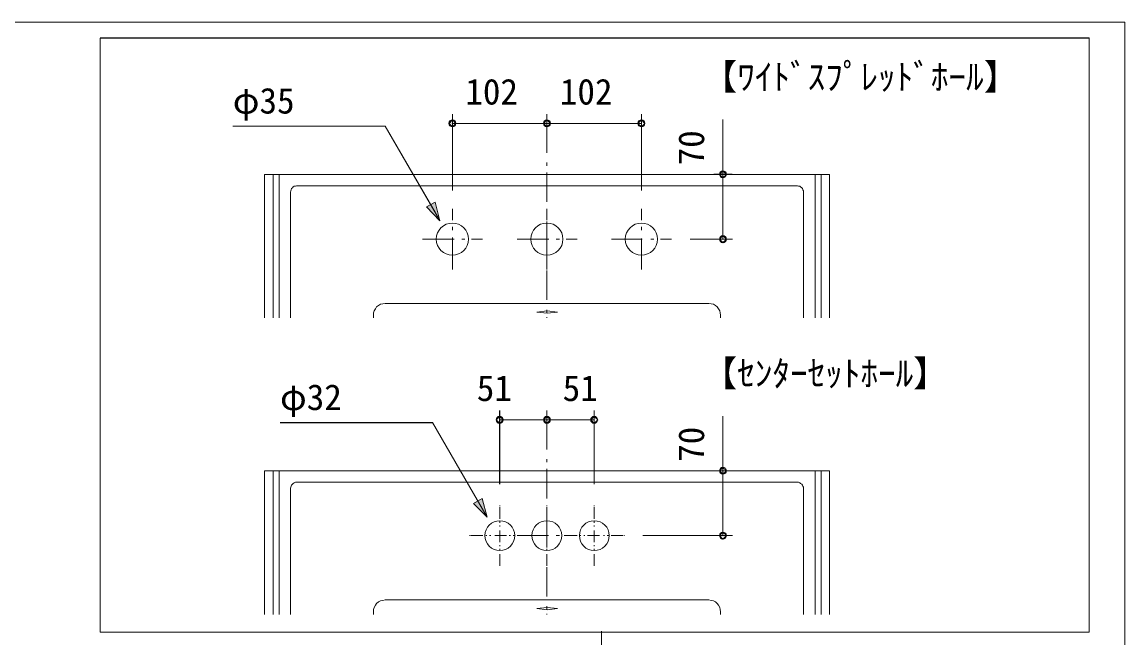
# Model space of a CAD drawing. Units: millimetres, scale not verified. Extents: x -1392 to 1350, y -947 to 991.
# Drawn here: x 160 to 1350, y 326 to 991 of the extents above; entities that cross this region are included whole.
import ezdxf
from ezdxf.enums import TextEntityAlignment as Align

# ---------------------------------------------------------------- set-up
doc = ezdxf.new("R2010")
doc.units = ezdxf.units.MM
doc.header["$LTSCALE"] = 10
doc.header["$PDMODE"] = 32
doc.header["$PDSIZE"] = 6
for name, color, linetype, lineweight in [('0-1_レイヤー_1', 7, 'Continuous', 18), ('0-7', 7, 'Continuous', 5), ('F-0', 7, 'Continuous', 5)]:
    doc.layers.add(name, color=color, linetype=linetype, lineweight=lineweight)
doc.styles.add('ＭＳ ゴシック', font='')
doc.styles.get('ＭＳ ゴシック').set_extended_font_data('MS Gothic')

msp = doc.modelspace()

# ---------------------------------------------------------------- linework, layer by layer
at = {"layer": '0-1_レイヤー_1', "color": 5}
for p, q in [((1311.65, 974.01), (244.01, 974.01)), ((624.16, 809.33), (624.16, 891.88)), ((624.16, 881.72), (726.18, 881.72)), ((726.18, 866.91), (726.18, 891.88)), ((726.18, 851.67), (726.18, 891.88)), ((726.18, 881.72), (828.21, 881.72)), ((828.21, 809.33), (828.21, 891.88)), ((916.26, 826.69), (916.26, 885.96)), ((387.1, 878.76), (551.77, 878.76)), ((551.77, 878.76), (605.96, 785.2)), ((906.52, 826.69), (926.42, 826.69)), ((916.26, 756.84), (916.26, 826.69)), ((880.7, 756.84), (926.42, 756.84)), ((675.39, 492.26), (675.39, 571.84)), ((726.18, 531.63), (726.18, 571.84)), ((726.18, 531.63), (726.18, 571.84)), ((777.41, 492.26), (777.41, 571.84)), ((675.39, 561.68), (726.18, 561.68)), ((726.18, 561.68), (777.41, 561.68)), ((916.26, 506.65), (916.26, 565.92)), ((438.32, 558.72), (602.99, 558.72)), ((602.99, 558.72), (656.76, 465.16)), ((906.52, 506.65), (926.42, 506.65)), ((916.26, 436.8), (916.26, 506.65)), ((829.9, 436.8), (926.42, 436.8))]:
    msp.add_line(p, q, dxfattribs=at)
at = {"layer": '0-1_レイヤー_1'}
for p, q in [((726.18, 881.72), (726.18, 849.97)), ((726.18, 839.39), (726.18, 836)), ((726.18, 828.81), (726.18, 797.06)), ((624.16, 777.16), (624.16, 789.44)), ((726.18, 777.16), (726.18, 789.44)), ((726.18, 786.47), (726.18, 783.09)), ((828.21, 777.16), (828.21, 789.44)), ((726.18, 775.89), (726.18, 744.14)), ((624.16, 766.58), (624.16, 769.96)), ((726.18, 766.58), (726.18, 769.96)), ((828.21, 766.58), (828.21, 769.96)), ((591.99, 756.84), (626.09, 756.84)), ((624.16, 724.24), (624.16, 758.6)), ((634.32, 756.84), (637.71, 756.84)), ((644.9, 756.84), (656.76, 756.84)), ((694.01, 756.84), (728.32, 756.84)), ((726.18, 724.24), (726.18, 755.99)), ((736.35, 756.84), (739.73, 756.84)), ((746.93, 756.84), (758.78, 756.84)), ((796.04, 756.84), (829, 756.84)), ((828.21, 724.24), (828.21, 757.59)), ((838.37, 756.84), (841.76, 756.84)), ((848.95, 756.84), (860.8, 756.84)), ((726.18, 733.56), (726.18, 730.17)), ((726.18, 722.97), (726.18, 691.22)), ((726.18, 680.64), (726.18, 677.25)), ((726.18, 672.6), (726.18, 671.75)), ((726.18, 561.68), (726.18, 529.93)), ((726.18, 519.35), (726.18, 515.96)), ((726.18, 508.77), (726.18, 477.02)), ((675.39, 468.55), (675.39, 469.4)), ((675.39, 455), (675.39, 467.7)), ((726.18, 468.55), (726.18, 469.4)), ((726.18, 455), (726.18, 467.7)), ((726.18, 466.43), (726.18, 463.05)), ((777.41, 468.55), (777.41, 469.4)), ((777.41, 455), (777.41, 467.7)), ((726.18, 455.85), (726.18, 424.1)), ((675.39, 450.77), (675.39, 452.04)), ((675.39, 446.54), (675.39, 447.81)), ((675.39, 429.6), (675.39, 442.3)), ((726.18, 450.77), (726.18, 452.04)), ((726.18, 446.54), (726.18, 447.81)), ((726.18, 429.6), (726.18, 442.3)), ((777.41, 450.77), (777.41, 452.04)), ((777.41, 446.54), (777.41, 447.81)), ((777.41, 429.6), (777.41, 442.3)), ((643.64, 436.8), (642.79, 436.8)), ((657.18, 436.8), (644.48, 436.8)), ((661.42, 436.8), (660.14, 436.8)), ((665.65, 436.8), (664.38, 436.8)), ((682.58, 436.8), (669.88, 436.8)), ((686.82, 436.8), (685.54, 436.8)), ((691.05, 436.8), (689.78, 436.8)), ((694.01, 436.8), (727.87, 436.8)), ((707.98, 436.8), (695.28, 436.8)), ((736.35, 436.8), (739.73, 436.8)), ((744.81, 436.8), (757.51, 436.8)), ((746.93, 436.8), (758.78, 436.8)), ((761.74, 436.8), (763.01, 436.8)), ((765.98, 436.8), (767.25, 436.8)), ((770.21, 436.8), (782.91, 436.8)), ((787.14, 436.8), (788.42, 436.8)), ((791.38, 436.8), (792.65, 436.8)), ((795.61, 436.8), (808.31, 436.8)), ((809.16, 436.8), (810.01, 436.8)), ((675.39, 425.37), (675.39, 426.64)), ((675.39, 421.14), (675.39, 422.41)), ((675.39, 404.2), (675.39, 416.9)), ((726.18, 425.37), (726.18, 426.64)), ((726.18, 421.14), (726.18, 422.41)), ((726.18, 404.2), (726.18, 416.9)), ((777.41, 425.37), (777.41, 426.64)), ((777.41, 421.14), (777.41, 422.41)), ((777.41, 404.2), (777.41, 416.9)), ((726.18, 413.52), (726.18, 410.13)), ((726.18, 402.93), (726.18, 371.18)), ((726.18, 360.6), (726.18, 357.21)), ((726.18, 352.56), (726.18, 351.71))]:
    msp.add_line(p, q, dxfattribs=at)
at = {"layer": '0-1_レイヤー_1', "color": 5}
for points in [[(627.97, 881.72), (624.37, 885.53), (620.77, 881.72), (624.37, 877.91)], [(729.99, 881.72), (726.18, 885.53), (722.37, 881.72), (726.18, 877.91)], [(729.99, 881.72), (726.18, 885.53), (722.37, 881.72), (726.18, 877.91)], [(832.02, 881.72), (828.21, 885.53), (824.4, 881.72), (828.21, 877.91)], [(920.07, 826.69), (916.26, 830.5), (912.45, 826.69), (916.26, 822.88)], [(610.61, 776.74), (605.54, 796.63), (596.22, 791.55)], [(920.07, 756.84), (916.26, 760.65), (912.45, 756.84), (916.26, 753.03)], [(679.2, 561.68), (675.39, 565.49), (671.57, 561.68), (675.39, 557.87)], [(729.99, 561.68), (726.18, 565.49), (722.37, 561.68), (726.18, 557.87)], [(729.99, 561.68), (726.18, 565.49), (722.37, 561.68), (726.18, 557.87)], [(781.22, 561.68), (777.41, 565.49), (773.6, 561.68), (777.41, 557.87)], [(920.07, 506.86), (916.26, 510.46), (912.45, 506.86), (916.26, 503.26)], [(661.84, 456.7), (656.33, 477.02), (647.02, 471.51)], [(920.07, 436.8), (916.26, 440.61), (912.45, 436.8), (916.26, 432.99)]]:
    msp.add_lwpolyline(points, close=True, dxfattribs=at)
at = {"layer": '0-1_レイヤー_1'}
for points in [[(421.39, 671.75), (421.39, 826.69), (1031.41, 826.69), (1031.41, 671.75)], [(430.7, 671.75), (430.7, 826.69), (1022.1, 826.69), (1022.1, 671.75)], [(437.05, 671.75), (437.05, 826.69), (1015.74, 826.69), (1015.74, 671.75)], [(449.32, 671.75), (449.32, 807.64), (449.75, 808.91), (450.17, 810.18), (450.6, 811.45), (451.44, 812.3), (452.29, 813.14), (453.56, 813.99), (454.83, 813.99), (456.1, 814.41), (996.7, 814.41), (997.96, 813.99), (999.23, 813.99), (1000.08, 813.14), (1001.35, 812.3), (1002.2, 811.45), (1002.62, 810.18), (1003.04, 808.91), (1003.04, 807.64), (1003.04, 671.75)], [(539.07, 671.75), (539.07, 674.71), (539.07, 677.25), (539.92, 679.37), (541.19, 681.49), (542.46, 683.6), (544.57, 685.3), (546.69, 686.57), (549.23, 686.99), (551.77, 687.41), (901.02, 687.41), (903.56, 686.99), (906.1, 686.57), (908.22, 685.3), (909.91, 683.6), (911.61, 681.49), (912.87, 679.37), (913.3, 677.25), (913.72, 674.71), (913.72, 671.75)], [(421.39, 351.71), (421.39, 506.65), (1031.41, 506.65), (1031.41, 351.71)], [(430.7, 351.71), (430.7, 506.65), (1022.1, 506.65), (1022.1, 351.71)], [(437.05, 351.71), (437.05, 506.65), (1015.74, 506.65), (1015.74, 351.71)], [(449.32, 351.71), (449.32, 488.02), (449.75, 489.29), (450.17, 490.14), (450.6, 491.41), (451.44, 492.26), (452.29, 493.1), (453.56, 493.95), (454.83, 494.37), (456.1, 494.37), (996.7, 494.37), (997.96, 494.37), (999.23, 493.95), (1000.08, 493.1), (1001.35, 492.26), (1002.2, 491.41), (1002.62, 490.14), (1003.04, 489.29), (1003.04, 488.02), (1003.04, 351.71)], [(539.07, 351.71), (539.07, 354.67), (539.07, 357.21), (539.92, 359.33), (541.19, 361.87), (542.46, 363.56), (544.57, 365.26), (546.69, 366.53), (549.23, 366.95), (551.77, 367.37), (901.02, 367.37), (903.56, 366.95), (906.1, 366.53), (908.22, 365.26), (909.91, 363.56), (911.61, 361.87), (912.87, 359.33), (913.3, 357.21), (913.72, 354.67), (913.72, 351.71)]]:
    msp.add_lwpolyline(points, dxfattribs=at)
for points in [[(737.61, 678.1), (726.4, 679.37), (715.18, 678.1), (726.4, 676.83)], [(737.61, 358.06), (726.4, 359.33), (715.18, 358.06), (726.4, 356.79)]]:
    msp.add_lwpolyline(points, close=True, dxfattribs=at)
at = {"layer": '0-1_レイヤー_1', "color": 6}
msp.add_lwpolyline([(785.01, 333.84), (785.01, -746.08), (184.73, -746.08)], dxfattribs=at)
at = {"layer": '0-7'}
for p, q in [((243.95, 973.83), (1311.45, 973.83)), ((243.95, 332.53), (243.95, 973.83)), ((1311.65, 332.53), (1311.65, 974.01)), ((624.2, 809.33), (624.2, 891.83)), ((624.2, 881.83), (726.2, 881.83)), ((726.2, 866.83), (726.2, 891.83)), ((726.2, 851.83), (726.2, 891.83)), ((726.2, 881.83), (828.2, 881.83)), ((828.2, 809.33), (828.2, 891.83)), ((916.23, 826.83), (916.23, 885.83)), ((906.45, 826.83), (926.23, 826.83)), ((916.23, 756.83), (916.23, 826.83)), ((880.7, 756.83), (926.23, 756.83)), ((675.2, 492.33), (675.2, 571.83)), ((726.2, 531.83), (726.2, 571.83)), ((726.2, 531.83), (726.2, 571.83)), ((777.2, 492.33), (777.2, 571.83)), ((675.2, 561.83), (726.2, 561.83)), ((726.2, 561.83), (777.2, 561.83)), ((916.23, 506.83), (916.23, 565.83)), ((906.45, 506.83), (926.23, 506.83)), ((916.23, 436.83), (916.23, 506.83)), ((829.7, 436.83), (926.23, 436.83)), ((1311.65, 332.53), (243.95, 332.53))]:
    msp.add_line(p, q, dxfattribs=at)
for points in [[(387.17, 878.83), (551.69, 878.83), (610.58, 776.83)], [(438.17, 558.83), (602.69, 558.83), (661.58, 456.83)]]:
    msp.add_lwpolyline(points, dxfattribs=at)
for centre in [(624.2, 881.83), (726.2, 881.83), (726.2, 881.83), (828.2, 881.83), (916.23, 826.83), (916.23, 756.83), (675.2, 561.83), (726.2, 561.83), (726.2, 561.83), (777.2, 561.83), (916.23, 506.83), (916.23, 436.83)]:
    msp.add_circle(centre, 3.75, dxfattribs=at)
for p in [(624.2, 881.83), (726.2, 881.83), (916.23, 756.83), (675.2, 561.83), (726.2, 561.83), (916.23, 436.83)]:
    msp.add_point(p, dxfattribs=at)
for points in [[(610.58, 776.83), (595.94, 791.47), (605.22, 796.83)], [(661.58, 456.83), (646.94, 471.47), (656.22, 476.83)]]:
    msp.add_solid(points, dxfattribs=at)
at = {"layer": 'F-0'}
msp.add_lwpolyline([(-1391.5, 991.14), (1350.16, 991.14), (1350.16, -947.41), (-1391.5, -947.41)], close=True, dxfattribs=at)
for centre, radius in [((624.16, 756.84), 17.36), ((726.18, 756.84), 17.36), ((828.21, 756.84), 17.36), ((675.39, 436.8), 16.09), ((726.18, 436.8), 16.09), ((777.41, 436.8), 16.09)]:
    msp.add_circle(centre, radius, dxfattribs=at)

# ---------------------------------------------------------------- texts
at = {"layer": '0-7', "style": 'ＭＳ ゴシック'}
for s, p in [('【ﾜｲﾄﾞｽﾌﾟﾚｯﾄﾞﾎｰﾙ】', (893.68, 909.76)), ('102', (638.16, 893.74)), ('102', (740.16, 893.74)), ('φ35', (387.17, 883.98)), ('【ｾﾝﾀｰｾｯﾄﾎｰﾙ】', (893.68, 589.76)), ('51', (650.51, 573.74)), ('51', (743.25, 573.74)), ('φ32', (438.17, 563.98))]:
    msp.add_text(s, height=27.86, dxfattribs=at).set_placement(p, align=Align.BOTTOM_LEFT)
for p in [(904.32, 836.44), (904.32, 516.44)]:
    msp.add_text('70', height=27.86, rotation=90, dxfattribs=at).set_placement(p, align=Align.BOTTOM_LEFT)

doc.saveas('drawing.dxf')
